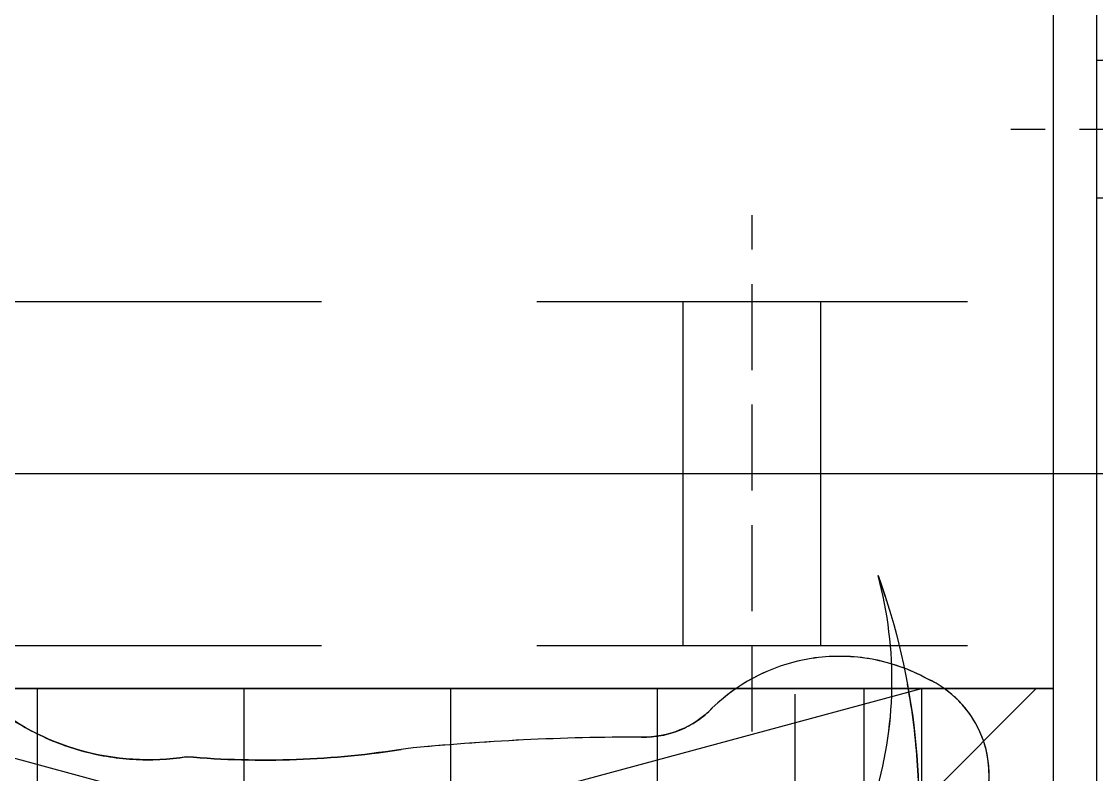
# Model space of a CAD drawing. Header units: millimetres. Extents: x -187744 to 2148, y -49419 to 6550.
# Drawn here: x -6490 to -5865, y -7436 to -6999 of the extents above; entities that cross this region are included whole.
import ezdxf
from ezdxf.enums import TextEntityAlignment as Align

# ---------------------------------------------------------------- set-up
doc = ezdxf.new("R2010")
doc.units = ezdxf.units.MM
doc.header["$LTSCALE"] = 1000
doc.header["$MEASUREMENT"] = 0
for name, pattern in [('DASH', [0.35, 0.25, -0.1]), ('DASHED2', [0.375, 0.25, -0.125]), ('HIDDEN2', [0.1875, 0.125, -0.0625]), ('M-CENTER', [1.8, 1.2, -0.2, 0.2, -0.2])]:
    doc.linetypes.add(name, pattern=pattern)
for name, color, linetype in [('0w-梁1', 4, 'DASHED2'), ('AXIS_TEXT', 50, 'Continuous'), ('B1建筑尺寸', 7, 'Continuous'), ('BS-FURN', 250, 'DASH'), ('BS-SHORT-CABINET', 40, 'Continuous'), ('DOTE', 138, 'M-CENTER'), ('DS-FINISH', 20, 'Continuous'), ('FC-FLOOR', 138, 'Continuous'), ('FF-FURN', 51, 'Continuous'), ('KT-HOLE', 211, 'Continuous'), ('RC-FIN', 30, 'Continuous'), ('WALL', 160, 'Continuous'), ('厨卫用具', 15, 'Continuous'), ('空_', 6, 'HIDDEN2')]:
    doc.layers.add(name, color=color, linetype=linetype)
doc.styles.add('COMPLEX', font='COMPLEX')

# ---------------------------------------------------------------- blocks, each defined once
blk = doc.blocks.new('空调室内挂机')
at = {"layer": '厨卫用具', "ltscale": 0.6}
for p, q in [((-171.91, -298.38), (0, 338.28)), ((0, 338.28), (-105.63, 338.28)), ((0, -338.28), (0, 338.28)), ((0, -338.28), (-171.91, 298.38))]:
    blk.add_line(p, q, dxfattribs=at)
blk = doc.blocks.new('A$C5D74754A')
at = {"color": 0, "linetype": 'Continuous'}
blk.add_line((803.77, -2000), (-796.73, -2000), dxfattribs=at)
at = {"color": 250, "linetype": 'Continuous'}
for points in [[(-734.8, -2045.71, -0.141351), (-865.61, -2048.19, 0.119346), (-678.09, -2068.55, -0.123892)], [(-731.43, -2109.97, -0.37589), (-805.67, -2076.7, -0.329446), (-788.69, -1951.88, 0.211134), (-771.79, -1910.87, -0.024888), (-765.06, -1773.93, 0.06219), (-760.36, -1646.66, 0.218233), (-793, -1530.54, -0.123513), (-814.32, -1430.63, -0.129887), (-793.67, -1334.71, 0.095063), (-773.8, -1202.3, -0.016498)]]:
    blk.add_lwpolyline(points, format="xyb", dxfattribs=at)
blk = doc.blocks.new('QBLOCK2019073115112111')
at = {"layer": 'DOTE'}
blk.add_line((-6542.88, 3825.14), (6625.81, 3825.14), dxfattribs=at)
at = {"layer": 'AXIS_TEXT', "style": 'COMPLEX', "width": 1.041667}
for p, p2 in [((-5892.06, 5527.78), (-5692.06, 5527.78)), ((-5892.06, 5527.78), (-5692.06, 5527.78)), ((-5192.06, 5527.78), (-4992.06, 5527.78)), ((-5192.06, 5527.78), (-4992.06, 5527.78)), ((-3492.06, 5527.78), (-3292.06, 5527.78)), ((-3492.06, 5527.78), (-3292.06, 5527.78)), ((-2592.06, 5527.78), (-2392.06, 5527.78)), ((-2592.06, 5527.78), (-2392.06, 5527.78)), ((-192.06, 5527.78), (7.94, 5527.78)), ((-192.06, 5527.78), (7.94, 5527.78)), ((2707.94, 5527.78), (2907.94, 5527.78)), ((2707.94, 5527.78), (2907.94, 5527.78)), ((4507.94, 5527.78), (4707.94, 5527.78)), ((4507.94, 5527.78), (4707.94, 5527.78)), ((5507.94, 5527.78), (5707.94, 5527.78)), ((5507.94, 5527.78), (5707.94, 5527.78)), ((-7660.45, 3713.14), (-7460.45, 3713.14)), ((-7660.45, 3713.14), (-7460.45, 3713.14)), ((7521.14, 3713.14), (7521.64, 3713.14)), ((7521.14, 3713.14), (7521.64, 3713.14)), ((-7660.45, 2463.14), (-7460.45, 2463.14)), ((-7660.45, 2463.14), (-7460.45, 2463.14)), ((7521.14, 2463.14), (7521.64, 2463.14)), ((7521.14, 2463.14), (7521.64, 2463.14)), ((-7660.45, 1413.14), (-7460.45, 1413.14)), ((-7660.45, 1413.14), (-7460.45, 1413.14)), ((7521.14, 1413.14), (7521.64, 1413.14)), ((7521.14, 1413.14), (7521.64, 1413.14)), ((-7660.45, 263.14), (-7460.45, 263.14)), ((-7660.45, 263.14), (-7460.45, 263.14)), ((7521.14, 263.14), (7521.64, 263.14)), ((7521.14, 263.14), (7521.64, 263.14)), ((-7660.45, -736.86), (-7460.45, -736.86)), ((-7660.45, -736.86), (-7460.45, -736.86)), ((7521.14, -736.86), (7521.64, -736.86)), ((7521.14, -736.86), (7521.64, -736.86)), ((-7660.45, -1436.86), (-7460.45, -1436.86)), ((-7660.45, -1436.86), (-7460.45, -1436.86)), ((7521.14, -1436.86), (7521.64, -1436.86)), ((7521.14, -1436.86), (7521.64, -1436.86)), ((-7660.45, -2536.86), (-7460.45, -2536.86)), ((-7660.45, -2536.86), (-7460.45, -2536.86)), ((7521.14, -2536.86), (7521.64, -2536.86)), ((7521.14, -2536.86), (7521.64, -2536.86)), ((-7660.45, -4136.86), (-7460.45, -4136.86)), ((-7660.45, -4136.86), (-7460.45, -4136.86)), ((7521.14, -4136.86), (7521.64, -4136.86)), ((7521.14, -4136.86), (7521.64, -4136.86)), ((-5892.06, -5349.93), (-5891.56, -5349.93)), ((-5892.06, -5349.93), (-5891.56, -5349.93)), ((-5192.06, -5349.93), (-5191.56, -5349.93)), ((-5192.06, -5349.93), (-5191.56, -5349.93)), ((-3492.06, -5351.12), (-3491.56, -5351.12)), ((-3492.06, -5351.12), (-3491.56, -5351.12)), ((-2592.06, -5349.93), (-2591.56, -5349.93)), ((-2592.06, -5349.93), (-2591.56, -5349.93)), ((-192.06, -5349.93), (-191.56, -5349.93)), ((-192.06, -5349.93), (-191.56, -5349.93)), ((2707.94, -5349.93), (2708.44, -5349.93)), ((2707.94, -5349.93), (2708.44, -5349.93)), ((4507.94, -5349.93), (4508.44, -5349.93)), ((4507.94, -5349.93), (4508.44, -5349.93)), ((5507.94, -5349.93), (5508.44, -5349.93)), ((5507.94, -5349.93), (5508.44, -5349.93))]:
    blk.add_attdef('A', text='', height=224, dxfattribs=at).set_placement(p, p2, align=Align.FIT)
blk = doc.blocks.new('A$C1E787874')
for p, q in [((0, 40), (200, 40)), ((0, -40), (200, -40))]:
    blk.add_line(p, q)
at = {"linetype": 'DASH', "ltscale": 0.2}
blk.add_line((-50, 0), (250, 0), dxfattribs=at)
blk = doc.blocks.new('A$C5B7B5C93')
at = {"layer": 'KT-HOLE'}
for p, rotation in [((-5499.67, 6350), 180), ((-5899.86, 6050.16), 90)]:
    blk.add_blockref('A$C1E787874', p, dxfattribs=dict(at, rotation=rotation))
blk = doc.blocks.new('B1柱子')
at = {"layer": 'KT-HOLE', "rotation": 180}
blk.add_blockref('A$C1E787874', (619391.54, 99484.2), dxfattribs=at)
blk = doc.blocks.new('liang00000000')
at = {"layer": '0w-梁1', "linetype": 'DASHED2'}
for p, q in [((4070248.24, -1393255.45), (4072448.24, -1393255.45)), ((4070248.24, -1393455.35), (4072448.24, -1393455.35))]:
    blk.add_line(p, q, dxfattribs=at)
blk = doc.blocks.new('A$C5A535B59')
at = {"layer": 'BS-FURN', "ltscale": 0.5}
blk.add_line((2620.15, 5870.88), (2620.15, 7471.37), dxfattribs=at)
at = {"layer": 'BS-FURN', "ltscale": 0.5, "elevation": 0}
for points in [[(2665.86, 7409.44, 0.141351), (2668.35, 7540.25, -0.119346), (2688.71, 7352.74, 0.123892)], [(2730.13, 7406.08, 0.37589), (2696.85, 7480.31, 0.329446), (2572.03, 7463.33, -0.211134), (2531.02, 7446.43, 0.024888), (2394.08, 7439.7, -0.06219), (2266.82, 7435.01, -0.218233), (2150.69, 7467.65, 0.123513), (2050.78, 7488.97, 0.129887), (1954.87, 7468.32, -0.095063), (1822.46, 7448.45, 0.016498), (1672.43, 7442.84, -0.039412), (1466.47, 7435.09, 0.025508), (1312.23, 7435.09, -0.038458), (1188.52, 7437.65, 0.058958), (1051.49, 7444.32, 0.00267), (822.97, 7439.52, 0.013848), (660.15, 7437.89, 0.011292)]]:
    blk.add_lwpolyline(points, format="xyb", dxfattribs=at)

msp = doc.modelspace()

# ---------------------------------------------------------------- block references
at = {"layer": 'BS-FURN'}
msp.add_blockref('A$C5A535B59', (-8660.51, -14861.11), dxfattribs=at)

# ---------------------------------------------------------------- next in the draw order: linework, layer by layer
at = {"layer": 'WALL'}
msp.add_line((-5865.36, -6561.46), (-5865.36, -7361.46), dxfattribs=at)

# ---------------------------------------------------------------- next in the draw order: block references
msp.add_blockref('B1柱子', (-625056.7, -106545.82))

# ---------------------------------------------------------------- next in the draw order: block references
at = {"layer": 'FF-FURN', "extrusion": (0, 0, -1), "zscale": -1, "rotation": 270}
msp.add_blockref('A$C5D74754A', (8040.36, -8186.46), dxfattribs=at)

# ---------------------------------------------------------------- next in the draw order: hatches: boundary and pattern name
at = {"layer": 'FC-FLOOR', "linetype": 'ByBlock'}
h = msp.add_hatch(dxfattribs=at)
h.set_pattern_fill('DOLMIT', color=250, scale=480, angle=-90, style=0)
h.set_pattern_definition([(90, (-8040.36, -10486.46), (120, 3e-14), []), (45, (-8040.36, -10486.46), (240, -240), [169.706, -339.41])])
h.paths.add_polyline_path([(-8040.36, -10486.46), (-5890.36, -10486.46), (-5890.36, -7386.46), (-8040.36, -7386.46)])

# ---------------------------------------------------------------- next in the draw order: linework, layer by layer
at = {"layer": 'BS-SHORT-CABINET'}
msp.add_line((-5890.36, -7386.46), (-8040.36, -7386.46), dxfattribs=at)
at = {"layer": 'DS-FINISH'}
msp.add_lwpolyline([(-5890.36, -8361.7), (-5890.36, -6761.46)], dxfattribs=at)
at = {"layer": 'FC-FLOOR', "color": 30}
msp.add_line((-7890.36, -7386.46), (-5890.36, -7386.46), dxfattribs=at)
at = {"layer": 'RC-FIN'}
msp.add_line((-8040.36, -7386.46), (-5890.36, -7386.46), dxfattribs=at)
at = {"layer": 'WALL'}
msp.add_line((-5865.36, -7361.46), (-5865.36, -8361.7), dxfattribs=at)

# ---------------------------------------------------------------- next in the draw order: block references
msp.add_blockref('A$C5B7B5C93', (-165.5, -13411.65))
at = {"layer": '0w-梁1'}
msp.add_blockref('liang00000000', (-4078313.59, 1386093.86), dxfattribs=at)
at = {"layer": 'B1建筑尺寸', "linetype": 'Continuous'}
msp.add_blockref('QBLOCK2019073115112111', (-5673.3, -11086.6), dxfattribs=at)
at = {"layer": '空_', "ltscale": 1.066667, "extrusion": (0, 0, -1), "zscale": -1, "rotation": 90}
msp.add_blockref('空调室内挂机', (6305.32, -7386.46), dxfattribs=at)

doc.saveas('drawing.dxf')
